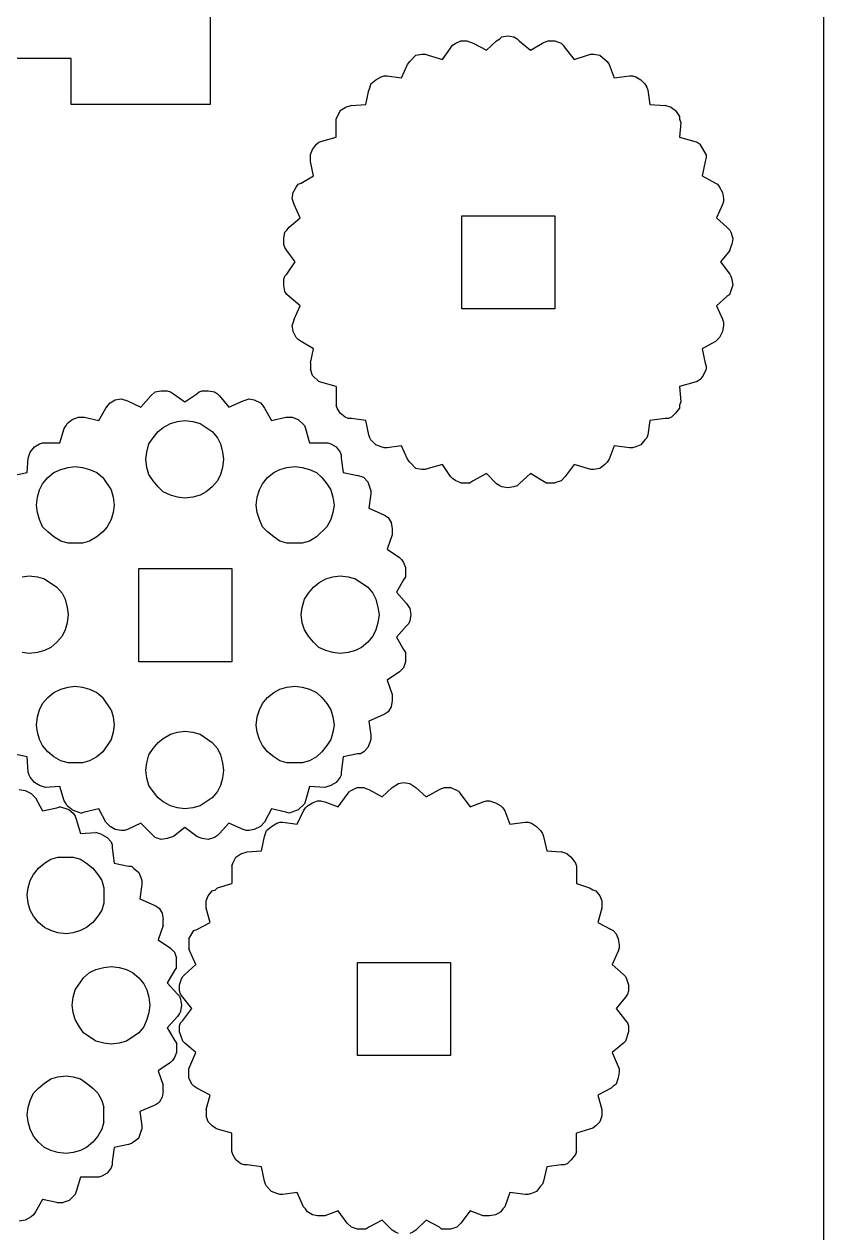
# Model space of a CAD drawing. Extents: x -1891 to 1891, y -1891 to 1891.
# Drawn here: x 1229 to 1891, y -814 to 186 of the extents above; entities that cross this region are included whole.
import ezdxf

# ---------------------------------------------------------------- set-up
doc = ezdxf.new("R2010")
doc.units = 0
doc.header["$MEASUREMENT"] = 0
doc.layers.get('0').update_dxf_attribs({"linetype": 'CONTINUOUS'})

msp = doc.modelspace()

# ---------------------------------------------------------------- linework, layer by layer
for p, q in [((1891.00968, -1891.00968), (1891.00968, 1891.00968)), ((1383.009684, 195.90372), (1383.009684, 119.70372)), ((1583.669676, 168.90288), (1586.20968, 170.596212)), ((1586.20968, 170.596212), (1590.443016, 172.289544)), ((1590.443016, 172.289544), (1595.523012, 172.289544)), ((1595.523012, 172.289544), (1600.603008, 170.596212)), ((1600.603008, 170.596212), (1611.609684, 164.669544)), ((1611.609684, 164.669544), (1620.076344, 172.289544)), ((1620.076344, 172.289544), (1622.616348, 173.982888)), ((1622.616348, 173.982888), (1624.30968, 175.67622)), ((1624.30968, 175.67622), (1629.389676, 176.52288)), ((1629.389676, 176.52288), (1634.469684, 175.67622)), ((1634.469684, 175.67622), (1637.009676, 173.982888)), ((1637.009676, 173.982888), (1638.703008, 172.289544)), ((1638.703008, 172.289544), (1648.016352, 164.669544)), ((1648.016352, 164.669544), (1658.176344, 170.596212)), ((1663.256352, 172.289544), (1658.176344, 170.596212)), ((1663.256352, 172.289544), (1668.336348, 172.289544)), ((1668.336348, 172.289544), (1673.416344, 170.596212)), ((1673.416344, 170.596212), (1675.109676, 168.90288)), ((1553.189676, 160.43622), (1548.10968, 155.356212)), ((1553.189676, 160.43622), (1558.269684, 161.28288)), ((1558.269684, 161.28288), (1560.809676, 161.28288)), ((1560.809676, 161.28288), (1563.34968, 160.43622)), ((1563.34968, 160.43622), (1575.203016, 157.049544)), ((1575.203016, 157.049544), (1581.976344, 166.362888)), ((1581.976344, 166.362888), (1583.669676, 168.90288)), ((1675.109676, 168.90288), (1676.803008, 166.362888)), ((1676.803008, 166.362888), (1684.423008, 157.049544)), ((1684.423008, 157.049544), (1695.429684, 160.43622)), ((1695.429684, 160.43622), (1697.969676, 161.28288)), ((1697.969676, 161.28288), (1700.50968, 161.28288)), ((1700.50968, 161.28288), (1705.589676, 160.43622)), ((1705.589676, 160.43622), (1709.823012, 157.049544)), ((1267.863012, 157.80372), (-229.863228, 157.80372)), ((1267.863012, 119.70372), (1267.863012, 157.80372)), ((1541.336352, 141.809544), (1546.416348, 152.81622)), ((1546.416348, 152.81622), (1548.10968, 155.356212)), ((1709.823012, 157.049544), (1711.516344, 155.356212)), ((1711.516344, 155.356212), (1713.209676, 152.81622)), ((1713.209676, 152.81622), (1717.443012, 141.809544)), ((1515.936348, 136.729548), (1520.169684, 140.116212)), ((1520.169684, 140.116212), (1524.403008, 142.656216)), ((1524.403008, 142.656216), (1526.943012, 143.502888)), ((1526.943012, 143.502888), (1529.483016, 143.502888)), ((1529.483016, 143.502888), (1541.336352, 141.809544)), ((1717.443012, 141.809544), (1730.143008, 143.502888)), ((1730.143008, 143.502888), (1732.683012, 143.502888)), ((1732.683012, 143.502888), (1735.223016, 142.656216)), ((1735.223016, 142.656216), (1739.456352, 140.116212)), ((1739.456352, 140.116212), (1742.843016, 136.729548)), ((1511.703012, 119.796216), (1514.243016, 131.649552)), ((1515.936348, 136.729548), (1514.243016, 131.649552)), ((1742.843016, 136.729548), (1744.536348, 134.189544)), ((1744.536348, 134.189544), (1745.383008, 131.649552)), ((1745.383008, 131.649552), (1747.076352, 119.796216)), ((1383.009684, 119.70372), (1267.863012, 119.70372)), ((1490.536344, 114.71622), (1487.14968, 107.94288)), ((1490.536344, 114.71622), (1494.76968, 117.256212)), ((1499.849676, 118.949544), (1494.76968, 117.256212)), ((1499.849676, 118.949544), (1511.703012, 119.796216)), ((1747.076352, 119.796216), (1759.776348, 118.949544)), ((1764.856344, 117.256212), (1759.776348, 118.949544)), ((1764.856344, 117.256212), (1768.243008, 114.71622)), ((1768.243008, 114.71622), (1771.629684, 109.636212)), ((1487.14968, 92.70288), (1487.14968, 107.94288)), ((1771.629684, 109.636212), (1771.629684, 107.94288)), ((1771.629684, 107.94288), (1772.476344, 104.556216)), ((1772.476344, 104.556216), (1771.629684, 92.70288)), ((1475.296344, 89.316216), (1487.14968, 92.70288)), ((1771.629684, 92.70288), (1783.483008, 89.316216)), ((1465.983012, 78.309552), (1467.676344, 82.542888)), ((1467.676344, 82.542888), (1471.063008, 86.776212)), ((1471.063008, 86.776212), (1472.756352, 88.469544)), ((1472.756352, 88.469544), (1475.296344, 89.316216)), ((1783.483008, 89.316216), (1786.023012, 88.469544)), ((1786.023012, 88.469544), (1788.563016, 86.776212)), ((1793.643012, 78.309552), (1788.563016, 86.776212)), ((1465.983012, 72.382884), (1465.983012, 78.309552)), ((1468.523016, 60.529548), (1465.983012, 72.382884)), ((1792.796352, 72.382884), (1790.256348, 60.529548)), ((1793.643012, 75.769548), (1792.796352, 72.382884)), ((1793.643012, 78.309552), (1793.643012, 75.769548)), ((1458.363012, 54.60288), (1468.523016, 60.529548)), ((1790.256348, 60.529548), (1801.263012, 54.60288)), ((1451.589684, 46.98288), (1454.129676, 51.216216)), ((1454.129676, 51.216216), (1455.823008, 53.75622)), ((1455.823008, 53.75622), (1458.363012, 54.60288)), ((1801.263012, 54.60288), (1802.956344, 53.75622)), ((1802.956344, 53.75622), (1804.649676, 51.216216)), ((1804.649676, 51.216216), (1807.18968, 46.98288)), ((1450.743012, 41.902884), (1451.589684, 46.98288)), ((1452.436344, 36.822888), (1450.743012, 41.902884)), ((1807.18968, 46.98288), (1808.036352, 41.902884)), ((1808.036352, 41.902884), (1808.036352, 39.36288)), ((1457.516352, 25.816212), (1452.436344, 36.822888)), ((1807.18968, 36.822888), (1802.109684, 25.816212)), ((1808.036352, 39.36288), (1807.18968, 36.822888)), ((1448.203008, 18.196212), (1457.516352, 25.816212)), ((1591.289676, 27.509544), (1668.336348, 27.509544)), ((1591.289676, -49.537116), (1591.289676, 27.509544)), ((1668.336348, 27.509544), (1668.336348, -49.537116)), ((1802.109684, 25.816212), (1810.576344, 18.196212)), ((1443.969684, 8.88288), (1444.816344, 13.962888)), ((1444.816344, 13.962888), (1446.509676, 15.65622)), ((1446.509676, 15.65622), (1448.203008, 18.196212)), ((1810.576344, 18.196212), (1813.116348, 15.65622)), ((1813.116348, 15.65622), (1813.963008, 13.962888)), ((1813.963008, 13.962888), (1815.656352, 8.88288)), ((1443.969684, 3.802884), (1443.969684, 8.88288)), ((1444.816344, 1.26288), (1443.969684, 3.802884)), ((1446.509676, -1.277112), (1444.816344, 1.26288)), ((1813.116348, -1.277112), (1814.80968, 3.802884)), ((1815.656352, 8.88288), (1814.80968, 3.802884)), ((1453.283016, -10.590456), (1446.509676, -1.277112)), ((1813.116348, -1.277112), (1805.496348, -10.590456)), ((1446.509676, -20.750448), (1453.283016, -10.590456)), ((1805.496348, -10.590456), (1813.116348, -20.750448)), ((1443.969684, -24.983784), (1444.816344, -22.44378)), ((1443.969684, -30.06378), (1443.969684, -24.983784)), ((1444.816344, -22.44378), (1446.509676, -20.750448)), ((1813.116348, -20.750448), (1813.963008, -22.44378)), ((1813.963008, -22.44378), (1814.80968, -24.983784)), ((1814.80968, -24.983784), (1815.656352, -30.06378)), ((1444.816344, -35.143788), (1443.969684, -30.06378)), ((1446.509676, -37.68378), (1444.816344, -35.143788)), ((1448.203008, -39.377112), (1446.509676, -37.68378)), ((1457.516352, -46.997112), (1448.203008, -39.377112)), ((1810.576344, -39.377112), (1802.109684, -46.997112)), ((1813.116348, -37.68378), (1810.576344, -39.377112)), ((1813.116348, -37.68378), (1815.656352, -30.06378)), ((1452.436344, -58.003788), (1457.516352, -46.997112)), ((1668.336348, -49.537116), (1591.289676, -49.537116)), ((1802.109684, -46.997112), (1807.18968, -58.003788)), ((1452.436344, -58.003788), (1450.743012, -63.083784)), ((1807.18968, -58.003788), (1808.036352, -60.54378)), ((1451.589684, -68.16378), (1450.743012, -63.083784)), ((1454.129676, -73.243788), (1451.589684, -68.16378)), ((1807.18968, -68.16378), (1804.649676, -73.243788)), ((1808.036352, -63.083784), (1807.18968, -68.16378)), ((1808.036352, -60.54378), (1808.036352, -63.083784)), ((1455.823008, -74.93712), (1454.129676, -73.243788)), ((1458.363012, -76.630452), (1455.823008, -74.93712)), ((1468.523016, -82.55712), (1458.363012, -76.630452)), ((1801.263012, -76.630452), (1790.256348, -82.55712)), ((1804.649676, -73.243788), (1801.263012, -76.630452)), ((1465.983012, -94.410456), (1468.523016, -82.55712)), ((1790.256348, -82.55712), (1792.796352, -94.410456)), ((1465.983012, -94.410456), (1465.983012, -99.490452)), ((1467.676344, -104.570448), (1465.983012, -99.490452)), ((1793.643012, -99.490452), (1791.103008, -104.570448)), ((1792.796352, -94.410456), (1793.643012, -96.950448)), ((1793.643012, -96.950448), (1793.643012, -99.490452)), ((1467.676344, -104.570448), (1472.756352, -109.650456)), ((1475.296344, -110.497116), (1472.756352, -109.650456)), ((1786.023012, -109.650456), (1783.483008, -110.497116)), ((1788.563016, -107.957112), (1786.023012, -109.650456)), ((1791.103008, -104.570448), (1788.563016, -107.957112)), ((1333.903008, -121.50378), (1337.289684, -118.117116)), ((1337.289684, -118.117116), (1342.36968, -117.270456)), ((1342.36968, -117.270456), (1347.449676, -117.270456)), ((1347.449676, -117.270456), (1349.98968, -118.117116)), ((1349.98968, -118.117116), (1352.529684, -119.810448)), ((1352.529684, -119.810448), (1361.843016, -126.583788)), ((1361.843016, -126.583788), (1372.003008, -119.810448)), ((1372.003008, -119.810448), (1373.696352, -118.117116)), ((1373.696352, -118.117116), (1376.236344, -117.270456)), ((1376.236344, -117.270456), (1381.316352, -117.270456)), ((1381.316352, -117.270456), (1386.396348, -118.117116)), ((1386.396348, -118.117116), (1388.936352, -119.810448)), ((1388.936352, -119.810448), (1390.629684, -121.50378)), ((1487.14968, -113.88378), (1475.296344, -110.497116)), ((1487.14968, -113.88378), (1487.14968, -129.12378)), ((1783.483008, -110.497116), (1771.629684, -113.88378)), ((1771.629684, -113.88378), (1772.476344, -126.583788)), ((1296.64968, -131.663784), (1298.343012, -129.12378)), ((1298.343012, -129.12378), (1300.036344, -127.430448)), ((1300.036344, -127.430448), (1304.26968, -124.890456)), ((1304.26968, -124.890456), (1309.349676, -124.043784)), ((1309.349676, -124.043784), (1314.429684, -125.737116)), ((1314.429684, -125.737116), (1325.436348, -130.817112)), ((1325.436348, -130.817112), (1333.903008, -121.50378)), ((1390.629684, -121.50378), (1398.249684, -130.817112)), ((1398.249684, -130.817112), (1410.103008, -125.737116)), ((1410.103008, -125.737116), (1415.183016, -124.043784)), ((1415.183016, -124.043784), (1419.416352, -124.890456)), ((1419.416352, -124.890456), (1424.496348, -127.430448)), ((1424.496348, -127.430448), (1426.18968, -129.12378)), ((1426.18968, -129.12378), (1427.883012, -131.663784)), ((1487.996352, -131.663784), (1487.14968, -129.12378)), ((1772.476344, -126.583788), (1771.629684, -129.12378)), ((1771.629684, -129.12378), (1771.629684, -131.663784)), ((1268.709684, -140.977116), (1273.78968, -139.283784)), ((1273.78968, -139.283784), (1278.869676, -139.283784)), ((1278.869676, -139.283784), (1290.723012, -141.823788)), ((1290.723012, -141.823788), (1296.64968, -131.663784)), ((1427.883012, -131.663784), (1433.80968, -141.823788)), ((1433.80968, -141.823788), (1445.663016, -139.283784)), ((1445.663016, -139.283784), (1450.743012, -139.283784)), ((1450.743012, -139.283784), (1455.823008, -140.977116)), ((1490.536344, -135.89712), (1487.996352, -131.663784)), ((1494.76968, -139.283784), (1490.536344, -135.89712)), ((1497.309684, -140.130456), (1494.76968, -139.283784)), ((1764.856344, -139.283784), (1762.316352, -140.130456)), ((1768.243008, -135.89712), (1764.856344, -139.283784)), ((1771.629684, -131.663784), (1768.243008, -135.89712)), ((1258.54968, -160.450452), (1261.936344, -148.597116)), ((1261.936344, -148.597116), (1263.629676, -146.057112)), ((1263.629676, -146.057112), (1264.476348, -144.36378)), ((1264.476348, -144.36378), (1268.709684, -140.977116)), ((1339.829676, -151.13712), (1344.063012, -147.750456)), ((1344.063012, -147.750456), (1349.98968, -144.36378)), ((1349.98968, -144.36378), (1355.916348, -142.670448)), ((1355.916348, -142.670448), (1361.843016, -141.823788)), ((1361.843016, -141.823788), (1368.616344, -142.670448)), ((1368.616344, -142.670448), (1374.543012, -144.36378)), ((1374.543012, -144.36378), (1384.703016, -151.13712)), ((1455.823008, -140.977116), (1460.903016, -146.057112)), ((1460.903016, -146.057112), (1461.749676, -148.597116)), ((1461.749676, -148.597116), (1465.136352, -160.450452)), ((1499.849676, -140.130456), (1497.309684, -140.130456)), ((1511.703012, -141.823788), (1499.849676, -140.130456)), ((1514.243016, -153.677112), (1511.703012, -141.823788)), ((1747.076352, -141.823788), (1745.383008, -153.677112)), ((1759.776348, -140.130456), (1747.076352, -141.823788)), ((1762.316352, -140.130456), (1759.776348, -140.130456)), ((1332.209676, -161.297112), (1335.596352, -156.217116)), ((1335.596352, -156.217116), (1339.829676, -151.13712)), ((1384.703016, -151.13712), (1388.936352, -156.217116)), ((1388.936352, -156.217116), (1391.476344, -161.297112)), ((1515.089676, -156.217116), (1514.243016, -153.677112)), ((1515.936348, -157.910448), (1515.089676, -156.217116)), ((1520.169684, -162.143784), (1515.936348, -157.910448)), ((1742.843016, -157.910448), (1739.456352, -162.143784)), ((1744.536348, -156.217116), (1742.843016, -157.910448)), ((1745.383008, -153.677112), (1744.536348, -156.217116)), ((1232.303016, -173.150448), (1233.996348, -168.070452)), ((1233.996348, -168.070452), (1237.383012, -163.837116)), ((1237.383012, -163.837116), (1241.616348, -161.297112)), ((1241.616348, -161.297112), (1244.156352, -160.450452)), ((1244.156352, -160.450452), (1258.54968, -160.450452)), ((1329.669684, -173.99712), (1330.516344, -168.070452)), ((1330.516344, -168.070452), (1332.209676, -161.297112)), ((1391.476344, -161.297112), (1393.169676, -168.070452)), ((1393.169676, -168.070452), (1394.016348, -173.99712)), ((1465.136352, -160.450452), (1480.376352, -160.450452)), ((1480.376352, -160.450452), (1482.916344, -161.297112)), ((1482.916344, -161.297112), (1487.14968, -163.837116)), ((1487.14968, -163.837116), (1490.536344, -168.070452)), ((1490.536344, -168.070452), (1491.383016, -170.610456)), ((1524.403008, -163.837116), (1520.169684, -162.143784)), ((1526.943012, -164.683788), (1524.403008, -163.837116)), ((1529.483016, -164.683788), (1526.943012, -164.683788)), ((1541.336352, -162.990456), (1529.483016, -164.683788)), ((1546.416348, -173.99712), (1541.336352, -162.990456)), ((1717.443012, -162.990456), (1713.209676, -173.99712)), ((1730.143008, -164.683788), (1717.443012, -162.990456)), ((1732.683012, -164.683788), (1730.143008, -164.683788)), ((1735.223016, -163.837116), (1732.683012, -164.683788)), ((1739.456352, -162.143784), (1735.223016, -163.837116)), ((1231.456344, -184.990236), (1232.303016, -173.150448)), ((1265.323008, -180.770448), (1271.249676, -179.923788)), ((1271.249676, -179.923788), (1277.176344, -180.770448)), ((1330.516344, -180.770448), (1329.669684, -173.99712)), ((1394.016348, -173.99712), (1393.169676, -180.770448)), ((1446.509676, -180.770448), (1453.283016, -179.923788)), ((1453.283016, -179.923788), (1459.209684, -180.770448)), ((1491.383016, -170.610456), (1491.383016, -173.150448)), ((1491.383016, -173.150448), (1493.076348, -184.990236)), ((1548.10968, -176.537112), (1546.416348, -173.99712)), ((1548.10968, -176.537112), (1553.189676, -181.61712)), ((1575.203016, -178.230456), (1563.34968, -181.61712)), ((1581.976344, -188.3769), (1575.203016, -178.230456)), ((1684.423008, -178.230456), (1676.803008, -188.3769)), ((1695.429684, -181.61712), (1684.423008, -178.230456)), ((1709.823012, -178.230456), (1705.589676, -181.61712)), ((1711.516344, -176.537112), (1709.823012, -178.230456)), ((1713.209676, -173.99712), (1711.516344, -176.537112)), ((1219.603008, -187.53024), (1231.456344, -184.990236)), ((1244.156352, -194.303568), (1248.389676, -189.223572)), ((1248.389676, -189.223572), (1253.469684, -184.990236)), ((1253.469684, -184.990236), (1259.396352, -182.46378)), ((1259.396352, -182.46378), (1265.323008, -180.770448)), ((1277.176344, -180.770448), (1283.103012, -182.46378)), ((1283.103012, -182.46378), (1289.02968, -184.990236)), ((1289.02968, -184.990236), (1294.109676, -189.223572)), ((1294.109676, -189.223572), (1300.883016, -199.383576)), ((1332.209676, -186.683568), (1330.516344, -180.770448)), ((1335.596352, -191.763576), (1332.209676, -186.683568)), ((1391.476344, -186.683568), (1388.936352, -191.763576)), ((1393.169676, -180.770448), (1391.476344, -186.683568)), ((1426.18968, -194.303568), (1430.423016, -189.223572)), ((1430.423016, -189.223572), (1435.503012, -184.990236)), ((1435.503012, -184.990236), (1440.583008, -182.46378)), ((1440.583008, -182.46378), (1446.509676, -180.770448)), ((1459.209684, -180.770448), (1465.136352, -182.46378)), ((1465.136352, -182.46378), (1471.063008, -184.990236)), ((1471.063008, -184.990236), (1475.296344, -189.223572)), ((1475.296344, -189.223572), (1479.52968, -194.303568)), ((1493.076348, -184.990236), (1504.929684, -187.53024)), ((1510.00968, -189.223572), (1504.929684, -187.53024)), ((1510.00968, -189.223572), (1513.396344, -192.610236)), ((1558.269684, -182.46378), (1553.189676, -181.61712)), ((1560.809676, -182.46378), (1558.269684, -182.46378)), ((1563.34968, -181.61712), (1560.809676, -182.46378)), ((1583.669676, -190.070232), (1581.976344, -188.3769)), ((1586.20968, -191.763576), (1583.669676, -190.070232)), ((1611.609684, -185.836908), (1600.603008, -191.763576)), ((1620.076344, -194.303568), (1611.609684, -185.836908)), ((1648.016352, -185.836908), (1638.703008, -194.303568)), ((1658.176344, -191.763576), (1648.016352, -185.836908)), ((1673.416344, -191.763576), (1676.803008, -188.3769)), ((1697.969676, -182.46378), (1695.429684, -181.61712)), ((1700.50968, -182.46378), (1697.969676, -182.46378)), ((1705.589676, -181.61712), (1700.50968, -182.46378)), ((1239.923016, -205.310232), (1241.616348, -199.383576)), ((1241.616348, -199.383576), (1244.156352, -194.303568)), ((1300.883016, -199.383576), (1302.576348, -205.310232)), ((1339.829676, -196.843572), (1335.596352, -191.763576)), ((1344.063012, -201.076908), (1339.829676, -196.843572)), ((1384.703016, -196.843572), (1379.623008, -201.076908)), ((1388.936352, -191.763576), (1384.703016, -196.843572)), ((1421.956344, -205.310232), (1423.649676, -199.383576)), ((1423.649676, -199.383576), (1426.18968, -194.303568)), ((1479.52968, -194.303568), (1482.916344, -199.383576)), ((1482.916344, -199.383576), (1484.609676, -205.310232)), ((1513.396344, -192.610236), (1515.936348, -200.230236)), ((1590.443016, -193.456908), (1586.20968, -191.763576)), ((1590.443016, -193.456908), (1598.063016, -193.456908)), ((1600.603008, -191.763576), (1598.063016, -193.456908)), ((1622.616348, -195.9969), (1620.076344, -194.303568)), ((1624.30968, -196.843572), (1622.616348, -195.9969)), ((1629.389676, -197.690232), (1624.30968, -196.843572)), ((1634.469684, -196.843572), (1629.389676, -197.690232)), ((1637.009676, -195.9969), (1634.469684, -196.843572)), ((1638.703008, -194.303568), (1637.009676, -195.9969)), ((1660.716348, -193.456908), (1658.176344, -191.763576)), ((1660.716348, -193.456908), (1668.336348, -193.456908)), ((1673.416344, -191.763576), (1668.336348, -193.456908)), ((1239.076344, -212.083572), (1239.923016, -205.310232)), ((1302.576348, -205.310232), (1303.423008, -212.083572)), ((1349.98968, -203.6169), (1344.063012, -201.076908)), ((1355.916348, -205.310232), (1349.98968, -203.6169)), ((1361.843016, -206.156904), (1355.916348, -205.310232)), ((1368.616344, -205.310232), (1361.843016, -206.156904)), ((1374.543012, -203.6169), (1368.616344, -205.310232)), ((1379.623008, -201.076908), (1374.543012, -203.6169)), ((1421.109684, -212.083572), (1421.956344, -205.310232)), ((1484.609676, -205.310232), (1485.456348, -212.083572)), ((1515.936348, -202.77024), (1514.243016, -214.623576)), ((1515.936348, -200.230236), (1515.936348, -202.77024)), ((1239.923016, -218.01024), (1239.076344, -212.083572)), ((1241.616348, -223.936908), (1239.923016, -218.01024)), ((1302.576348, -218.01024), (1300.883016, -223.936908)), ((1303.423008, -212.083572), (1302.576348, -218.01024)), ((1421.956344, -218.01024), (1421.109684, -212.083572)), ((1423.649676, -223.936908), (1421.956344, -218.01024)), ((1484.609676, -218.01024), (1482.916344, -223.936908)), ((1485.456348, -212.083572), (1484.609676, -218.01024)), ((1514.243016, -214.623576), (1526.096352, -219.703572)), ((1526.096352, -219.703572), (1527.789684, -220.550232)), ((1244.156352, -229.863576), (1241.616348, -223.936908)), ((1248.389676, -234.0969), (1244.156352, -229.863576)), ((1297.496352, -229.863576), (1294.109676, -234.0969)), ((1300.883016, -223.936908), (1297.496352, -229.863576)), ((1426.18968, -229.863576), (1423.649676, -223.936908)), ((1430.423016, -234.0969), (1426.18968, -229.863576)), ((1479.52968, -229.863576), (1471.063008, -238.330236)), ((1482.916344, -223.936908), (1479.52968, -229.863576)), ((1527.789684, -220.550232), (1530.329676, -222.243576)), ((1530.329676, -222.243576), (1532.86968, -226.4769)), ((1532.86968, -226.4769), (1533.716352, -231.556908)), ((1253.469684, -238.330236), (1248.389676, -234.0969)), ((1259.396352, -241.7169), (1253.469684, -238.330236)), ((1289.02968, -238.330236), (1283.103012, -241.7169)), ((1294.109676, -234.0969), (1289.02968, -238.330236)), ((1435.503012, -238.330236), (1430.423016, -234.0969)), ((1440.583008, -241.7169), (1435.503012, -238.330236)), ((1471.063008, -238.330236), (1465.136352, -241.7169)), ((1533.716352, -236.636904), (1529.483016, -248.49024)), ((1533.716352, -231.556908), (1533.716352, -236.636904)), ((1265.323008, -243.410232), (1259.396352, -241.7169)), ((1277.176344, -243.410232), (1265.323008, -243.410232)), ((1283.103012, -241.7169), (1277.176344, -243.410232)), ((1446.509676, -243.410232), (1440.583008, -241.7169)), ((1459.209684, -243.410232), (1446.509676, -243.410232)), ((1465.136352, -241.7169), (1459.209684, -243.410232)), ((1529.483016, -248.49024), (1539.643008, -255.263568)), ((1539.643008, -255.263568), (1541.336352, -256.9569)), ((1541.336352, -256.9569), (1543.029684, -259.496904)), ((1543.029684, -259.496904), (1544.723016, -263.73024)), ((1323.743016, -341.623572), (1323.743016, -264.5769)), ((1323.743016, -264.5769), (1400.789676, -264.5769)), ((1400.789676, -264.5769), (1400.789676, -341.623572)), ((1544.723016, -263.73024), (1544.723016, -271.35024)), ((1227.223008, -271.35024), (1233.149676, -270.503568)), ((1233.149676, -270.503568), (1239.923016, -271.35024)), ((1239.923016, -271.35024), (1245.849684, -273.043572)), ((1245.849684, -273.043572), (1256.009676, -279.8169)), ((1256.009676, -279.8169), (1260.243012, -284.896908)), ((1464.28968, -284.896908), (1468.523016, -279.8169)), ((1468.523016, -279.8169), (1472.756352, -276.430236)), ((1472.756352, -276.430236), (1478.683008, -273.043572)), ((1478.683008, -273.043572), (1484.609676, -271.35024)), ((1484.609676, -271.35024), (1490.536344, -270.503568)), ((1490.536344, -270.503568), (1497.309684, -271.35024)), ((1497.309684, -271.35024), (1503.236352, -273.043572)), ((1503.236352, -273.043572), (1513.396344, -279.8169)), ((1513.396344, -279.8169), (1517.62968, -284.896908)), ((1543.029684, -273.890232), (1537.103016, -284.050236)), ((1544.723016, -271.35024), (1543.029684, -273.890232)), ((1260.243012, -284.896908), (1262.783016, -289.976904)), ((1262.783016, -289.976904), (1264.476348, -296.750232)), ((1459.209684, -296.750232), (1460.903016, -289.976904)), ((1460.903016, -289.976904), (1464.28968, -284.896908)), ((1517.62968, -284.896908), (1520.169684, -289.976904)), ((1520.169684, -289.976904), (1521.863016, -296.750232)), ((1537.103016, -284.050236), (1545.569676, -293.363568)), ((1264.476348, -296.750232), (1265.323008, -302.6769)), ((1458.363012, -302.6769), (1459.209684, -296.750232)), ((1521.863016, -296.750232), (1522.709676, -302.6769)), ((1545.569676, -293.363568), (1547.263008, -295.903572)), ((1547.263008, -295.903572), (1548.10968, -297.596904)), ((1548.10968, -297.596904), (1548.956352, -302.6769)), ((1264.476348, -309.45024), (1262.783016, -315.376908)), ((1265.323008, -302.6769), (1264.476348, -309.45024)), ((1459.209684, -309.45024), (1458.363012, -302.6769)), ((1460.903016, -315.376908), (1459.209684, -309.45024)), ((1521.863016, -309.45024), (1520.169684, -315.376908)), ((1522.709676, -302.6769), (1521.863016, -309.45024)), ((1548.10968, -307.756908), (1547.263008, -310.2969)), ((1548.956352, -302.6769), (1548.10968, -307.756908)), ((1262.783016, -315.376908), (1260.243012, -320.456904)), ((1464.28968, -320.456904), (1460.903016, -315.376908)), ((1520.169684, -315.376908), (1517.62968, -320.456904)), ((1545.569676, -311.990232), (1537.103016, -321.303576)), ((1547.263008, -310.2969), (1545.569676, -311.990232)), ((1250.92968, -329.770236), (1245.849684, -332.31024)), ((1256.009676, -325.5369), (1250.92968, -329.770236)), ((1260.243012, -320.456904), (1256.009676, -325.5369)), ((1468.523016, -325.5369), (1464.28968, -320.456904)), ((1472.756352, -329.770236), (1468.523016, -325.5369)), ((1478.683008, -332.31024), (1472.756352, -329.770236)), ((1508.316348, -329.770236), (1503.236352, -332.31024)), ((1513.396344, -325.5369), (1508.316348, -329.770236)), ((1517.62968, -320.456904), (1513.396344, -325.5369)), ((1537.103016, -321.303576), (1543.029684, -331.463568)), ((1233.149676, -334.850232), (1227.223008, -334.003572)), ((1239.923016, -334.003572), (1233.149676, -334.850232)), ((1245.849684, -332.31024), (1239.923016, -334.003572)), ((1484.609676, -334.003572), (1478.683008, -332.31024)), ((1490.536344, -334.850232), (1484.609676, -334.003572)), ((1497.309684, -334.003572), (1490.536344, -334.850232)), ((1503.236352, -332.31024), (1497.309684, -334.003572)), ((1543.029684, -331.463568), (1544.723016, -334.003572)), ((1544.723016, -334.003572), (1544.723016, -341.623572)), ((1400.789676, -341.623572), (1323.743016, -341.623572)), ((1539.643008, -350.090232), (1529.483016, -356.863572)), ((1543.029684, -346.703568), (1539.643008, -350.090232)), ((1544.723016, -341.623572), (1543.029684, -346.703568)), ((1529.483016, -356.863572), (1533.716352, -368.716908)), ((1248.389676, -371.2569), (1253.469684, -367.023576)), ((1253.469684, -367.023576), (1259.396352, -364.483572)), ((1259.396352, -364.483572), (1265.323008, -362.79024)), ((1265.323008, -362.79024), (1271.249676, -361.943568)), ((1271.249676, -361.943568), (1277.176344, -362.79024)), ((1277.176344, -362.79024), (1283.103012, -364.483572)), ((1283.103012, -364.483572), (1289.02968, -367.023576)), ((1289.02968, -367.023576), (1294.109676, -371.2569)), ((1430.423016, -371.2569), (1435.503012, -367.023576)), ((1435.503012, -367.023576), (1440.583008, -364.483572)), ((1440.583008, -364.483572), (1446.509676, -362.79024)), ((1446.509676, -362.79024), (1453.283016, -361.943568)), ((1453.283016, -361.943568), (1459.209684, -362.79024)), ((1459.209684, -362.79024), (1465.136352, -364.483572)), ((1465.136352, -364.483572), (1471.063008, -367.023576)), ((1471.063008, -367.023576), (1475.296344, -371.2569)), ((1533.716352, -368.716908), (1533.716352, -373.796904)), ((1241.616348, -381.416904), (1244.156352, -376.336908)), ((1244.156352, -376.336908), (1248.389676, -371.2569)), ((1300.883016, -381.416904), (1294.109676, -371.2569)), ((1423.649676, -381.416904), (1426.18968, -376.336908)), ((1426.18968, -376.336908), (1430.423016, -371.2569)), ((1475.296344, -371.2569), (1479.52968, -376.336908)), ((1479.52968, -376.336908), (1482.916344, -381.416904)), ((1532.86968, -378.8769), (1530.329676, -383.110236)), ((1533.716352, -373.796904), (1532.86968, -378.8769)), ((1239.076344, -394.1169), (1239.923016, -387.343572)), ((1239.923016, -387.343572), (1241.616348, -381.416904)), ((1300.883016, -381.416904), (1302.576348, -387.343572)), ((1302.576348, -387.343572), (1303.423008, -394.1169)), ((1421.109684, -394.1169), (1421.956344, -387.343572)), ((1421.956344, -387.343572), (1423.649676, -381.416904)), ((1482.916344, -381.416904), (1484.609676, -387.343572)), ((1484.609676, -387.343572), (1485.456348, -394.1169)), ((1526.096352, -385.65024), (1514.243016, -390.730236)), ((1527.789684, -384.803568), (1526.096352, -385.65024)), ((1530.329676, -383.110236), (1527.789684, -384.803568)), ((1239.923016, -400.043568), (1239.076344, -394.1169)), ((1241.616348, -405.970236), (1239.923016, -400.043568)), ((1302.576348, -400.043568), (1300.883016, -405.970236)), ((1303.423008, -394.1169), (1302.576348, -400.043568)), ((1349.98968, -401.7369), (1355.916348, -400.043568)), ((1355.916348, -400.043568), (1361.843016, -399.196908)), ((1361.843016, -399.196908), (1368.616344, -400.043568)), ((1368.616344, -400.043568), (1374.543012, -401.7369)), ((1421.956344, -400.043568), (1421.109684, -394.1169)), ((1423.649676, -405.970236), (1421.956344, -400.043568)), ((1484.609676, -400.043568), (1482.916344, -405.970236)), ((1485.456348, -394.1169), (1484.609676, -400.043568)), ((1514.243016, -390.730236), (1515.936348, -402.583572)), ((1244.156352, -411.050232), (1241.616348, -405.970236)), ((1300.883016, -405.970236), (1294.109676, -416.13024)), ((1335.596352, -413.590236), (1339.829676, -408.51024)), ((1339.829676, -408.51024), (1344.063012, -405.123576)), ((1344.063012, -405.123576), (1349.98968, -401.7369)), ((1374.543012, -401.7369), (1384.703016, -408.51024)), ((1384.703016, -408.51024), (1388.936352, -413.590236)), ((1426.18968, -411.050232), (1423.649676, -405.970236)), ((1482.916344, -405.970236), (1479.52968, -411.050232)), ((1515.089676, -408.51024), (1513.396344, -412.743576)), ((1515.936348, -405.970236), (1515.089676, -408.51024)), ((1515.936348, -402.583572), (1515.936348, -405.970236)), ((1231.456344, -420.363576), (1219.603008, -417.823572)), ((1248.389676, -416.13024), (1244.156352, -411.050232)), ((1253.469684, -420.363576), (1248.389676, -416.13024)), ((1294.109676, -416.13024), (1289.02968, -420.363576)), ((1330.516344, -425.443572), (1332.209676, -418.670232)), ((1332.209676, -418.670232), (1335.596352, -413.590236)), ((1388.936352, -413.590236), (1391.476344, -418.670232)), ((1391.476344, -418.670232), (1393.169676, -425.443572)), ((1430.423016, -416.13024), (1426.18968, -411.050232)), ((1435.503012, -420.363576), (1430.423016, -416.13024)), ((1475.296344, -416.13024), (1471.063008, -420.363576)), ((1479.52968, -411.050232), (1475.296344, -416.13024)), ((1504.929684, -417.823572), (1493.076348, -420.363576)), ((1507.469676, -417.823572), (1504.929684, -417.823572)), ((1510.00968, -416.13024), (1507.469676, -417.823572)), ((1513.396344, -412.743576), (1510.00968, -416.13024)), ((1232.303016, -433.063572), (1231.456344, -420.363576)), ((1259.396352, -423.75024), (1253.469684, -420.363576)), ((1265.323008, -425.443572), (1259.396352, -423.75024)), ((1277.176344, -425.443572), (1265.323008, -425.443572)), ((1283.103012, -423.75024), (1277.176344, -425.443572)), ((1289.02968, -420.363576), (1283.103012, -423.75024)), ((1329.669684, -431.37024), (1330.516344, -425.443572)), ((1393.169676, -425.443572), (1394.016348, -431.37024)), ((1440.583008, -423.75024), (1435.503012, -420.363576)), ((1446.509676, -425.443572), (1440.583008, -423.75024)), ((1459.209684, -425.443572), (1446.509676, -425.443572)), ((1465.136352, -423.75024), (1459.209684, -425.443572)), ((1471.063008, -420.363576), (1465.136352, -423.75024)), ((1493.076348, -420.363576), (1491.383016, -433.063572)), ((1233.149676, -435.603576), (1232.303016, -433.063572)), ((1233.996348, -437.296908), (1233.149676, -435.603576)), ((1237.383012, -441.530232), (1233.996348, -437.296908)), ((1330.516344, -438.143568), (1329.669684, -431.37024)), ((1332.209676, -444.070236), (1330.516344, -438.143568)), ((1393.169676, -438.143568), (1391.476344, -444.070236)), ((1394.016348, -431.37024), (1393.169676, -438.143568)), ((1490.536344, -437.296908), (1487.14968, -441.530232)), ((1491.383016, -435.603576), (1490.536344, -437.296908)), ((1491.383016, -433.063572), (1491.383016, -435.603576)), ((1224.683016, -447.4569), (1229.763012, -448.303572)), ((1229.763012, -448.303572), (1234.843008, -450.843576)), ((1241.616348, -444.070236), (1237.383012, -441.530232)), ((1246.696344, -445.763568), (1241.616348, -444.070236)), ((1258.54968, -444.916908), (1246.696344, -445.763568)), ((1261.936344, -456.770232), (1258.54968, -444.916908)), ((1335.596352, -449.150232), (1332.209676, -444.070236)), ((1339.829676, -454.23024), (1335.596352, -449.150232)), ((1388.936352, -449.150232), (1384.703016, -454.23024)), ((1391.476344, -444.070236), (1388.936352, -449.150232)), ((1465.136352, -444.916908), (1461.749676, -456.770232)), ((1477.836348, -445.763568), (1465.136352, -444.916908)), ((1482.916344, -444.070236), (1477.836348, -445.763568)), ((1487.14968, -441.530232), (1482.916344, -444.070236)), ((1496.463012, -451.690236), (1498.156344, -449.150232)), ((1504.929684, -445.763568), (1498.156344, -449.150232)), ((1504.929684, -445.763568), (1510.00968, -445.763568)), ((1510.00968, -445.763568), (1511.703012, -446.61024)), ((1511.703012, -446.61024), (1514.243016, -447.4569)), ((1514.243016, -447.4569), (1525.24968, -453.383568)), ((1525.24968, -453.383568), (1533.716352, -445.763568)), ((1533.716352, -445.763568), (1538.796348, -442.376904)), ((1538.796348, -442.376904), (1543.029684, -441.530232)), ((1543.029684, -441.530232), (1548.10968, -442.376904)), ((1548.10968, -442.376904), (1553.189676, -445.763568)), ((1553.189676, -445.763568), (1561.656348, -453.383568)), ((1561.656348, -453.383568), (1572.663012, -447.4569)), ((1572.663012, -447.4569), (1574.356344, -446.61024)), ((1574.356344, -446.61024), (1576.896348, -445.763568)), ((1576.896348, -445.763568), (1581.976344, -445.763568)), ((1588.749684, -449.150232), (1581.976344, -445.763568)), ((1588.749684, -449.150232), (1590.443016, -451.690236)), ((1238.229684, -454.23024), (1234.843008, -450.843576)), ((1238.229684, -454.23024), (1244.156352, -465.236904)), ((1263.629676, -459.310236), (1261.936344, -456.770232)), ((1264.476348, -461.003568), (1263.629676, -459.310236)), ((1344.063012, -457.616904), (1339.829676, -454.23024)), ((1349.98968, -461.003568), (1344.063012, -457.616904)), ((1384.703016, -454.23024), (1374.543012, -461.003568)), ((1460.903016, -459.310236), (1455.823008, -464.390232)), ((1461.749676, -456.770232), (1460.903016, -459.310236)), ((1463.443008, -461.003568), (1467.676344, -458.463576)), ((1467.676344, -458.463576), (1471.90968, -456.770232)), ((1471.90968, -456.770232), (1474.449684, -456.770232)), ((1474.449684, -456.770232), (1477.836348, -457.616904)), ((1477.836348, -457.616904), (1488.843012, -461.85024)), ((1488.843012, -461.85024), (1496.463012, -451.690236)), ((1590.443016, -451.690236), (1598.063016, -461.85024)), ((1598.063016, -461.85024), (1609.06968, -457.616904)), ((1609.06968, -457.616904), (1611.609684, -456.770232)), ((1611.609684, -456.770232), (1614.149676, -456.770232)), ((1614.149676, -456.770232), (1619.229684, -458.463576)), ((1619.229684, -458.463576), (1623.463008, -461.003568)), ((1244.156352, -465.236904), (1256.009676, -462.6969)), ((1256.009676, -462.6969), (1258.54968, -461.85024)), ((1266.16968, -464.390232), (1258.54968, -461.85024)), ((1268.709684, -464.390232), (1264.476348, -461.003568)), ((1266.16968, -464.390232), (1269.556344, -466.930236)), ((1268.709684, -464.390232), (1276.329684, -466.930236)), ((1269.556344, -466.930236), (1271.249676, -469.47024)), ((1271.249676, -469.47024), (1272.096348, -472.010232)), ((1278.869676, -466.083576), (1276.329684, -466.930236)), ((1290.723012, -463.543572), (1278.869676, -466.083576)), ((1296.64968, -474.550236), (1290.723012, -463.543572)), ((1355.916348, -462.6969), (1349.98968, -461.003568)), ((1361.843016, -463.543572), (1355.916348, -462.6969)), ((1368.616344, -462.6969), (1361.843016, -463.543572)), ((1374.543012, -461.003568), (1368.616344, -462.6969)), ((1433.80968, -463.543572), (1427.883012, -474.550236)), ((1445.663016, -466.083576), (1433.80968, -463.543572)), ((1448.203008, -466.930236), (1445.663016, -466.083576)), ((1455.823008, -464.390232), (1448.203008, -466.930236)), ((1454.976348, -476.243568), (1460.056344, -465.236904)), ((1460.056344, -465.236904), (1461.749676, -462.6969)), ((1461.749676, -462.6969), (1463.443008, -461.003568)), ((1623.463008, -461.003568), (1625.156352, -462.6969)), ((1625.156352, -462.6969), (1626.849684, -465.236904)), ((1626.849684, -465.236904), (1631.083008, -476.243568)), ((1272.096348, -472.010232), (1275.483012, -483.863568)), ((1300.036344, -477.9369), (1296.64968, -474.550236)), ((1304.26968, -480.476904), (1300.036344, -477.9369)), ((1325.436348, -475.396908), (1314.429684, -480.476904)), ((1325.436348, -475.396908), (1337.289684, -487.250232)), ((1361.843016, -478.783572), (1352.529684, -486.403572)), ((1372.003008, -486.403572), (1361.843016, -478.783572)), ((1398.249684, -475.396908), (1390.629684, -483.863568)), ((1410.103008, -480.476904), (1398.249684, -475.396908)), ((1424.496348, -477.9369), (1419.416352, -480.476904)), ((1427.883012, -474.550236), (1424.496348, -477.9369)), ((1429.576344, -481.323576), (1433.80968, -477.9369)), ((1433.80968, -477.9369), (1438.043016, -475.396908)), ((1438.043016, -475.396908), (1440.583008, -474.550236)), ((1440.583008, -474.550236), (1443.123012, -474.550236)), ((1443.123012, -474.550236), (1454.976348, -476.243568)), ((1631.083008, -476.243568), (1643.783016, -474.550236)), ((1643.783016, -474.550236), (1646.323008, -474.550236)), ((1646.323008, -474.550236), (1648.863012, -475.396908)), ((1648.863012, -475.396908), (1653.096348, -477.9369)), ((1653.096348, -477.9369), (1656.483012, -481.323576)), ((1275.483012, -483.863568), (1288.183008, -483.016908)), ((1293.263016, -484.71024), (1288.183008, -483.016908)), ((1293.263016, -484.71024), (1297.496352, -487.250232)), ((1297.496352, -487.250232), (1300.883016, -490.636908)), ((1309.349676, -481.323576), (1304.26968, -480.476904)), ((1311.88968, -481.323576), (1309.349676, -481.323576)), ((1314.429684, -480.476904), (1311.88968, -481.323576)), ((1342.36968, -488.943576), (1337.289684, -487.250232)), ((1347.449676, -488.096904), (1342.36968, -488.943576)), ((1352.529684, -486.403572), (1347.449676, -488.096904)), ((1373.696352, -487.250232), (1372.003008, -486.403572)), ((1376.236344, -488.096904), (1373.696352, -487.250232)), ((1381.316352, -488.943576), (1376.236344, -488.096904)), ((1386.396348, -487.250232), (1381.316352, -488.943576)), ((1388.936352, -485.5569), (1386.396348, -487.250232)), ((1390.629684, -483.863568), (1388.936352, -485.5569)), ((1412.643012, -481.323576), (1410.103008, -480.476904)), ((1415.183016, -481.323576), (1412.643012, -481.323576)), ((1419.416352, -480.476904), (1415.183016, -481.323576)), ((1425.343008, -498.256908), (1427.883012, -486.403572)), ((1427.883012, -486.403572), (1429.576344, -481.323576)), ((1656.483012, -481.323576), (1658.176344, -483.863568)), ((1658.176344, -483.863568), (1659.023016, -486.403572)), ((1659.023016, -486.403572), (1661.563008, -498.256908)), ((1300.883016, -490.636908), (1301.729676, -493.1769)), ((1301.729676, -493.1769), (1301.729676, -495.716904)), ((1301.729676, -495.716904), (1303.423008, -508.4169)), ((1408.409676, -500.7969), (1413.489684, -499.103568)), ((1413.489684, -499.103568), (1425.343008, -498.256908)), ((1661.563008, -498.256908), (1673.416344, -499.103568)), ((1678.496352, -500.7969), (1673.416344, -499.103568)), ((1240.769676, -512.650236), (1245.849684, -508.4169)), ((1245.849684, -508.4169), (1250.92968, -505.030236)), ((1250.92968, -505.030236), (1256.856348, -503.336904)), ((1256.856348, -503.336904), (1269.556344, -503.336904)), ((1269.556344, -503.336904), (1275.483012, -505.030236)), ((1275.483012, -505.030236), (1280.563008, -508.4169)), ((1280.563008, -508.4169), (1285.643016, -512.650236)), ((1303.423008, -508.4169), (1315.276344, -510.956904)), ((1400.789676, -510.956904), (1401.636348, -508.4169)), ((1401.636348, -508.4169), (1404.176352, -503.336904)), ((1404.176352, -503.336904), (1408.409676, -500.7969)), ((1678.496352, -500.7969), (1681.883016, -503.336904)), ((1681.883016, -503.336904), (1685.26968, -508.4169)), ((1685.26968, -508.4169), (1686.116352, -510.956904)), ((1233.996348, -522.81024), (1236.536352, -517.730232)), ((1236.536352, -517.730232), (1240.769676, -512.650236)), ((1285.643016, -512.650236), (1289.876352, -517.730232)), ((1289.876352, -517.730232), (1293.263016, -522.81024)), ((1315.276344, -510.956904), (1317.816348, -510.956904)), ((1317.816348, -510.956904), (1319.50968, -512.650236)), ((1319.50968, -512.650236), (1323.743016, -516.0369)), ((1323.743016, -516.0369), (1325.436348, -520.270236)), ((1325.436348, -520.270236), (1326.283008, -522.81024)), ((1400.789676, -510.956904), (1400.789676, -525.350232)), ((1686.116352, -510.956904), (1686.116352, -525.350232)), ((1231.456344, -534.663576), (1232.303016, -528.736908)), ((1232.303016, -528.736908), (1233.996348, -522.81024)), ((1293.263016, -522.81024), (1294.956348, -528.736908)), ((1294.956348, -528.736908), (1294.956348, -541.436904)), ((1326.283008, -526.196904), (1324.589676, -538.05024)), ((1326.283008, -522.81024), (1326.283008, -526.196904)), ((1387.243008, -530.43024), (1388.936352, -528.736908)), ((1388.936352, -528.736908), (1400.789676, -525.350232)), ((1686.116352, -525.350232), (1697.123016, -528.736908)), ((1697.123016, -528.736908), (1699.663008, -530.43024)), ((1232.303016, -541.436904), (1231.456344, -534.663576)), ((1324.589676, -538.05024), (1336.443012, -543.130236)), ((1379.623008, -539.743572), (1381.316352, -535.510236)), ((1379.623008, -545.67024), (1379.623008, -539.743572)), ((1381.316352, -535.510236), (1384.703016, -531.2769)), ((1384.703016, -531.2769), (1387.243008, -530.43024)), ((1699.663008, -530.43024), (1702.203012, -531.2769)), ((1702.203012, -531.2769), (1705.589676, -535.510236)), ((1705.589676, -535.510236), (1707.283008, -539.743572)), ((1707.283008, -539.743572), (1707.283008, -545.67024)), ((1233.996348, -547.363572), (1232.303016, -541.436904)), ((1236.536352, -552.443568), (1233.996348, -547.363572)), ((1293.263016, -547.363572), (1289.876352, -552.443568)), ((1294.956348, -541.436904), (1293.263016, -547.363572)), ((1336.443012, -543.130236), (1338.136344, -543.976908)), ((1338.136344, -543.976908), (1340.676348, -545.67024)), ((1340.676348, -545.67024), (1343.216352, -549.903576)), ((1343.216352, -549.903576), (1344.063012, -554.983572)), ((1383.009684, -557.523576), (1379.623008, -545.67024)), ((1707.283008, -545.67024), (1703.896344, -557.523576)), ((1240.769676, -557.523576), (1236.536352, -552.443568)), ((1245.849684, -561.7569), (1240.769676, -557.523576)), ((1285.643016, -557.523576), (1280.563008, -561.7569)), ((1289.876352, -552.443568), (1285.643016, -557.523576)), ((1344.063012, -560.063568), (1339.829676, -571.916904)), ((1344.063012, -560.063568), (1344.063012, -554.983572)), ((1372.003008, -563.450232), (1383.009684, -557.523576)), ((1703.896344, -557.523576), (1714.903008, -563.450232)), ((1250.92968, -564.296904), (1245.849684, -561.7569)), ((1256.856348, -565.990236), (1250.92968, -564.296904)), ((1263.629676, -566.836908), (1256.856348, -565.990236)), ((1269.556344, -565.990236), (1263.629676, -566.836908)), ((1275.483012, -564.296904), (1269.556344, -565.990236)), ((1280.563008, -561.7569), (1275.483012, -564.296904)), ((1365.22968, -571.070232), (1367.769684, -566.836908)), ((1367.769684, -566.836908), (1369.463016, -564.296904)), ((1369.463016, -564.296904), (1372.003008, -563.450232)), ((1714.903008, -563.450232), (1716.596352, -564.296904)), ((1716.596352, -564.296904), (1719.136344, -566.836908)), ((1719.136344, -566.836908), (1720.829676, -571.070232)), ((1339.829676, -571.916904), (1349.98968, -578.690232)), ((1353.376344, -582.076908), (1349.98968, -578.690232)), ((1365.22968, -571.070232), (1365.22968, -578.690232)), ((1366.076352, -581.230236), (1365.22968, -578.690232)), ((1720.829676, -571.070232), (1721.676348, -576.15024)), ((1721.676348, -578.690232), (1720.829676, -581.230236)), ((1721.676348, -576.15024), (1721.676348, -578.690232)), ((1353.376344, -582.076908), (1355.069676, -587.156904)), ((1355.069676, -594.776904), (1355.069676, -587.156904)), ((1371.156348, -592.2369), (1366.076352, -581.230236)), ((1720.829676, -581.230236), (1715.74968, -592.2369)), ((1278.023016, -603.243576), (1283.103012, -599.01024)), ((1283.103012, -599.01024), (1288.183008, -596.470236)), ((1288.183008, -596.470236), (1294.956348, -594.776904)), ((1294.956348, -594.776904), (1300.883016, -593.930232)), ((1300.883016, -593.930232), (1307.656344, -594.776904)), ((1307.656344, -594.776904), (1313.583012, -596.470236)), ((1313.583012, -596.470236), (1318.663008, -599.01024)), ((1318.663008, -599.01024), (1323.743016, -603.243576)), ((1353.376344, -597.316908), (1347.449676, -607.4769)), ((1355.069676, -594.776904), (1353.376344, -597.316908)), ((1361.843016, -600.703572), (1371.156348, -592.2369)), ((1504.929684, -590.543568), (1581.976344, -590.543568)), ((1504.929684, -667.59024), (1504.929684, -590.543568)), ((1581.976344, -590.543568), (1581.976344, -667.59024)), ((1715.74968, -592.2369), (1725.063012, -600.703572)), ((1271.249676, -613.403568), (1278.023016, -603.243576)), ((1323.743016, -603.243576), (1327.976352, -608.323572)), ((1327.976352, -608.323572), (1330.516344, -613.403568)), ((1347.449676, -607.4769), (1355.916348, -616.790232)), ((1357.60968, -609.170232), (1359.303012, -604.090236)), ((1357.60968, -614.25024), (1357.60968, -609.170232)), ((1359.303012, -604.090236), (1360.149684, -602.396904)), ((1360.149684, -602.396904), (1361.843016, -600.703572)), ((1725.063012, -600.703572), (1726.756344, -602.396904)), ((1726.756344, -602.396904), (1727.603016, -604.090236)), ((1727.603016, -604.090236), (1729.296348, -609.170232)), ((1729.296348, -609.170232), (1729.296348, -614.25024)), ((1268.709684, -626.103576), (1269.556344, -619.330236)), ((1269.556344, -619.330236), (1271.249676, -613.403568)), ((1330.516344, -613.403568), (1332.209676, -619.330236)), ((1332.209676, -619.330236), (1333.056348, -626.103576)), ((1355.916348, -616.790232), (1357.60968, -618.483576)), ((1358.456352, -616.790232), (1357.60968, -614.25024)), ((1357.60968, -618.483576), (1358.456352, -621.023568)), ((1360.149684, -619.330236), (1358.456352, -616.790232)), ((1367.769684, -628.643568), (1360.149684, -619.330236)), ((1726.756344, -619.330236), (1719.136344, -628.643568)), ((1728.449676, -616.790232), (1726.756344, -619.330236)), ((1729.296348, -614.25024), (1728.449676, -616.790232)), ((1269.556344, -632.030232), (1268.709684, -626.103576)), ((1333.056348, -626.103576), (1332.209676, -632.030232)), ((1358.456352, -621.023568), (1359.303012, -626.103576)), ((1359.303012, -626.103576), (1358.456352, -631.183572)), ((1360.149684, -638.803572), (1367.769684, -628.643568)), ((1719.136344, -628.643568), (1726.756344, -638.803572)), ((1271.249676, -637.9569), (1269.556344, -632.030232)), ((1274.636352, -643.883568), (1271.249676, -637.9569)), ((1330.516344, -637.9569), (1327.976352, -643.883568)), ((1332.209676, -632.030232), (1330.516344, -637.9569)), ((1355.916348, -635.416908), (1347.449676, -644.73024)), ((1357.60968, -632.876904), (1355.916348, -635.416908)), ((1358.456352, -631.183572), (1357.60968, -632.876904)), ((1358.456352, -640.496904), (1360.149684, -638.803572)), ((1726.756344, -638.803572), (1728.449676, -640.496904)), ((1278.023016, -648.963576), (1274.636352, -643.883568)), ((1288.183008, -655.736904), (1278.023016, -648.963576)), ((1323.743016, -648.963576), (1313.583012, -655.736904)), ((1327.976352, -643.883568), (1323.743016, -648.963576)), ((1347.449676, -644.73024), (1353.376344, -654.890232)), ((1357.60968, -643.036908), (1358.456352, -640.496904)), ((1357.60968, -648.116904), (1357.60968, -643.036908)), ((1360.149684, -655.736904), (1357.60968, -648.116904)), ((1729.296348, -648.116904), (1726.756344, -655.736904)), ((1728.449676, -640.496904), (1729.296348, -643.036908)), ((1729.296348, -643.036908), (1729.296348, -648.116904)), ((1294.956348, -657.430236), (1288.183008, -655.736904)), ((1300.883016, -658.276908), (1294.956348, -657.430236)), ((1307.656344, -657.430236), (1300.883016, -658.276908)), ((1313.583012, -655.736904), (1307.656344, -657.430236)), ((1353.376344, -654.890232), (1355.069676, -657.430236)), ((1355.069676, -657.430236), (1355.069676, -665.050236)), ((1361.843016, -657.430236), (1360.149684, -655.736904)), ((1371.156348, -665.050236), (1361.843016, -657.430236)), ((1725.063012, -657.430236), (1715.74968, -665.050236)), ((1726.756344, -655.736904), (1725.063012, -657.430236)), ((1353.376344, -669.283572), (1351.683012, -671.823576)), ((1355.069676, -665.050236), (1353.376344, -669.283572)), ((1366.076352, -676.903572), (1371.156348, -665.050236)), ((1581.976344, -667.59024), (1504.929684, -667.59024)), ((1715.74968, -665.050236), (1720.829676, -676.903572)), ((1349.98968, -673.516908), (1339.829676, -680.290236)), ((1339.829676, -680.290236), (1344.063012, -692.143572)), ((1351.683012, -671.823576), (1349.98968, -673.516908)), ((1365.22968, -678.596904), (1366.076352, -676.903572)), ((1365.22968, -686.216904), (1365.22968, -678.596904)), ((1720.829676, -676.903572), (1721.676348, -678.596904)), ((1721.676348, -678.596904), (1721.676348, -681.136908)), ((1240.769676, -694.683576), (1245.849684, -690.45024)), ((1245.849684, -690.45024), (1250.92968, -687.063576)), ((1250.92968, -687.063576), (1256.856348, -685.370232)), ((1256.856348, -685.370232), (1263.629676, -684.523572)), ((1263.629676, -684.523572), (1269.556344, -685.370232)), ((1269.556344, -685.370232), (1275.483012, -687.063576)), ((1275.483012, -687.063576), (1280.563008, -690.45024)), ((1280.563008, -690.45024), (1285.643016, -694.683576)), ((1367.769684, -691.2969), (1365.22968, -686.216904)), ((1720.829676, -686.216904), (1719.136344, -691.2969)), ((1721.676348, -681.136908), (1720.829676, -686.216904)), ((1233.996348, -704.843568), (1236.536352, -698.9169)), ((1236.536352, -698.9169), (1240.769676, -694.683576)), ((1285.643016, -694.683576), (1289.876352, -698.9169)), ((1289.876352, -698.9169), (1293.263016, -704.843568)), ((1344.063012, -697.223568), (1343.216352, -702.303576)), ((1344.063012, -697.223568), (1344.063012, -692.143572)), ((1369.463016, -692.990232), (1367.769684, -691.2969)), ((1372.003008, -694.683576), (1369.463016, -692.990232)), ((1383.009684, -700.610232), (1372.003008, -694.683576)), ((1714.903008, -694.683576), (1703.896344, -700.610232)), ((1716.596352, -692.990232), (1714.903008, -694.683576)), ((1719.136344, -691.2969), (1716.596352, -692.990232)), ((1232.303016, -710.770236), (1233.996348, -704.843568)), ((1293.263016, -704.843568), (1294.956348, -710.770236)), ((1336.443012, -709.076904), (1324.589676, -714.1569)), ((1338.136344, -708.230232), (1336.443012, -709.076904)), ((1340.676348, -706.5369), (1338.136344, -708.230232)), ((1343.216352, -702.303576), (1340.676348, -706.5369)), ((1379.623008, -712.463568), (1383.009684, -700.610232)), ((1703.896344, -700.610232), (1707.283008, -712.463568)), ((1231.456344, -716.696904), (1232.303016, -710.770236)), ((1232.303016, -722.623572), (1231.456344, -716.696904)), ((1294.956348, -722.623572), (1294.956348, -710.770236)), ((1324.589676, -714.1569), (1326.283008, -726.010236)), ((1379.623008, -712.463568), (1379.623008, -717.543576)), ((1381.316352, -722.623572), (1379.623008, -717.543576)), ((1707.283008, -717.543576), (1705.589676, -722.623572)), ((1707.283008, -712.463568), (1707.283008, -717.543576)), ((1233.996348, -728.55024), (1232.303016, -722.623572)), ((1236.536352, -734.476908), (1233.996348, -728.55024)), ((1293.263016, -728.55024), (1289.876352, -734.476908)), ((1294.956348, -722.623572), (1293.263016, -728.55024)), ((1323.743016, -736.17024), (1326.283008, -728.55024)), ((1326.283008, -726.010236), (1326.283008, -728.55024)), ((1384.703016, -726.010236), (1381.316352, -722.623572)), ((1387.243008, -727.703568), (1384.703016, -726.010236)), ((1388.936352, -728.55024), (1387.243008, -727.703568)), ((1400.789676, -731.936904), (1388.936352, -728.55024)), ((1697.123016, -728.55024), (1686.116352, -731.936904)), ((1699.663008, -727.703568), (1697.123016, -728.55024)), ((1702.203012, -726.010236), (1699.663008, -727.703568)), ((1705.589676, -722.623572), (1702.203012, -726.010236)), ((1240.769676, -739.556904), (1236.536352, -734.476908)), ((1245.849684, -743.79024), (1240.769676, -739.556904)), ((1285.643016, -739.556904), (1280.563008, -743.79024)), ((1289.876352, -734.476908), (1285.643016, -739.556904)), ((1317.816348, -740.403576), (1315.276344, -741.250236)), ((1319.50968, -739.556904), (1317.816348, -740.403576)), ((1323.743016, -736.17024), (1319.50968, -739.556904)), ((1400.789676, -747.176904), (1400.789676, -731.936904)), ((1686.116352, -747.176904), (1686.116352, -731.936904)), ((1250.92968, -746.330232), (1245.849684, -743.79024)), ((1256.856348, -748.023576), (1250.92968, -746.330232)), ((1263.629676, -748.870236), (1256.856348, -748.023576)), ((1269.556344, -748.023576), (1263.629676, -748.870236)), ((1275.483012, -746.330232), (1269.556344, -748.023576)), ((1280.563008, -743.79024), (1275.483012, -746.330232)), ((1303.423008, -743.79024), (1301.729676, -755.643576)), ((1315.276344, -741.250236), (1303.423008, -743.79024)), ((1401.636348, -749.716908), (1400.789676, -747.176904)), ((1404.176352, -753.950232), (1401.636348, -749.716908)), ((1685.26968, -749.716908), (1681.883016, -753.950232)), ((1686.116352, -747.176904), (1685.26968, -749.716908)), ((1301.729676, -758.183568), (1300.883016, -760.723572)), ((1301.729676, -755.643576), (1301.729676, -758.183568)), ((1408.409676, -757.336908), (1404.176352, -753.950232)), ((1410.94968, -758.183568), (1408.409676, -757.336908)), ((1413.489684, -758.183568), (1410.94968, -758.183568)), ((1425.343008, -759.8769), (1413.489684, -758.183568)), ((1427.883012, -771.730236), (1425.343008, -759.8769)), ((1661.563008, -759.8769), (1659.023016, -771.730236)), ((1673.416344, -758.183568), (1661.563008, -759.8769)), ((1675.956348, -758.183568), (1673.416344, -758.183568)), ((1678.496352, -757.336908), (1675.956348, -758.183568)), ((1681.883016, -753.950232), (1678.496352, -757.336908)), ((1275.483012, -768.343572), (1272.096348, -780.196908)), ((1290.723012, -768.343572), (1275.483012, -768.343572)), ((1293.263016, -767.4969), (1290.723012, -768.343572)), ((1297.496352, -764.956908), (1293.263016, -767.4969)), ((1300.883016, -760.723572), (1297.496352, -764.956908)), ((1272.096348, -780.196908), (1271.249676, -782.7369)), ((1428.729684, -774.27024), (1427.883012, -771.730236)), ((1429.576344, -775.963572), (1428.729684, -774.27024)), ((1433.80968, -780.196908), (1429.576344, -775.963572)), ((1438.043016, -781.89024), (1433.80968, -780.196908)), ((1653.096348, -780.196908), (1648.863012, -781.89024)), ((1656.483012, -775.963572), (1653.096348, -780.196908)), ((1658.176344, -774.27024), (1656.483012, -775.963572)), ((1659.023016, -771.730236), (1658.176344, -774.27024)), ((1244.156352, -786.970236), (1238.229684, -797.13024)), ((1256.009676, -789.51024), (1244.156352, -786.970236)), ((1256.009676, -789.51024), (1261.089684, -789.51024)), ((1266.16968, -787.816908), (1261.089684, -789.51024)), ((1266.16968, -787.816908), (1271.249676, -782.7369)), ((1440.583008, -782.7369), (1438.043016, -781.89024)), ((1443.123012, -782.7369), (1440.583008, -782.7369)), ((1454.976348, -781.043568), (1443.123012, -782.7369)), ((1460.056344, -792.896904), (1454.976348, -781.043568)), ((1631.083008, -781.043568), (1626.849684, -792.896904)), ((1643.783016, -782.7369), (1631.083008, -781.043568)), ((1646.323008, -782.7369), (1643.783016, -782.7369)), ((1648.863012, -781.89024), (1646.323008, -782.7369)), ((1236.536352, -799.670232), (1234.843008, -801.363576)), ((1238.229684, -797.13024), (1236.536352, -799.670232)), ((1461.749676, -794.590236), (1460.056344, -792.896904)), ((1463.443008, -797.13024), (1461.749676, -794.590236)), ((1467.676344, -799.670232), (1463.443008, -797.13024)), ((1471.90968, -800.516904), (1467.676344, -799.670232)), ((1477.836348, -800.516904), (1471.90968, -800.516904)), ((1488.843012, -796.283568), (1477.836348, -800.516904)), ((1496.463012, -806.443572), (1488.843012, -796.283568)), ((1598.063016, -796.283568), (1590.443016, -806.443572)), ((1609.06968, -800.516904), (1598.063016, -796.283568)), ((1614.149676, -800.516904), (1609.06968, -800.516904)), ((1619.229684, -799.670232), (1614.149676, -800.516904)), ((1623.463008, -797.13024), (1619.229684, -799.670232)), ((1625.156352, -794.590236), (1623.463008, -797.13024)), ((1626.849684, -792.896904), (1625.156352, -794.590236)), ((1229.763012, -803.903568), (1224.683016, -804.75024)), ((1234.843008, -801.363576), (1229.763012, -803.903568)), ((1499.849676, -809.830236), (1496.463012, -806.443572)), ((1504.929684, -811.523568), (1499.849676, -809.830236)), ((1514.243016, -809.830236), (1511.703012, -811.523568)), ((1525.24968, -803.903568), (1514.243016, -809.830236)), ((1533.716352, -812.37024), (1525.24968, -803.903568)), ((1561.656348, -803.903568), (1553.189676, -812.37024)), ((1572.663012, -809.830236), (1561.656348, -803.903568)), ((1574.356344, -811.523568), (1572.663012, -809.830236)), ((1587.056352, -809.830236), (1581.976344, -811.523568)), ((1590.443016, -806.443572), (1587.056352, -809.830236)), ((1511.703012, -811.523568), (1504.929684, -811.523568)), ((1536.256344, -814.063572), (1533.716352, -812.37024)), ((1538.796348, -814.910232), (1536.256344, -814.063572)), ((1550.649684, -814.063572), (1548.10968, -814.910232)), ((1553.189676, -812.37024), (1550.649684, -814.063572)), ((1581.976344, -811.523568), (1574.356344, -811.523568))]:
    msp.add_line(p, q)

doc.saveas('drawing.dxf')
